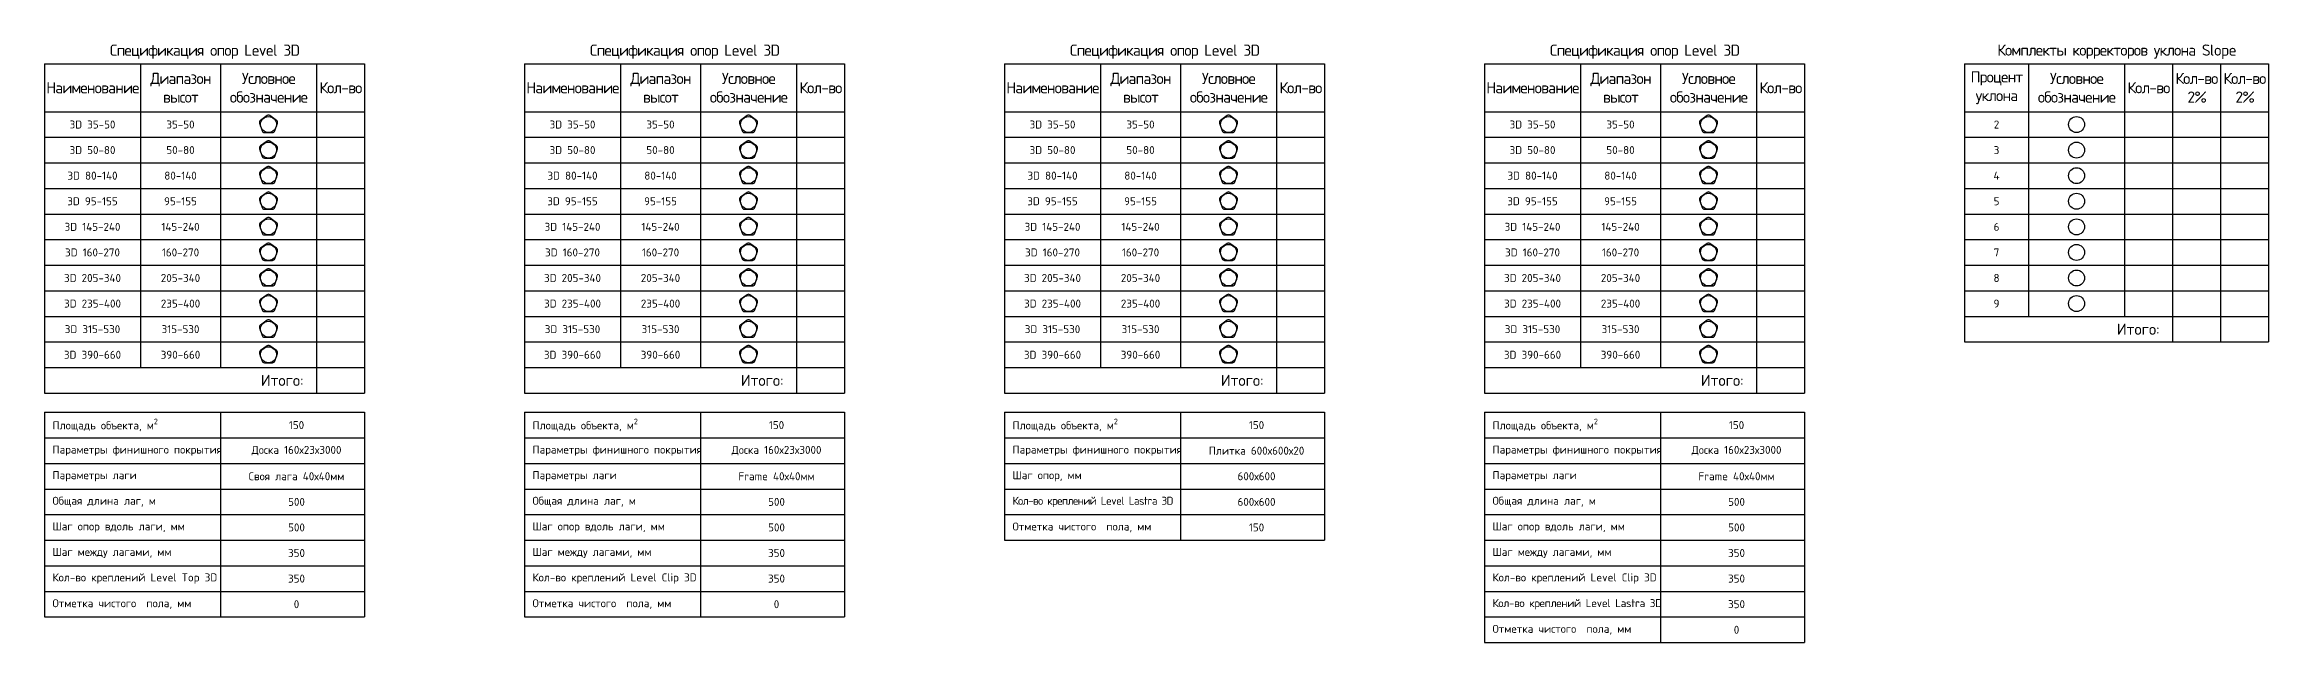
# Model space of a CAD drawing. Header units: millimetres. Extents: x -52550 to 91950, y -4784 to 16319.
# Drawn here: x 22450 to 91950, y -2384 to 16319 of the extents above; entities that cross this region are included whole.
import ezdxf

# ---------------------------------------------------------------- set-up
doc = ezdxf.new("R2010")
doc.units = ezdxf.units.MM
doc.styles.add('isocpeur', font='isocpeur.TTF')

msp = doc.modelspace()

# ---------------------------------------------------------------- linework, layer by layer
for p, q in [((22450, 15716), (22450, 14216)), ((22450, 15716), (32450, 15716)), ((25450, 15716), (25450, 14216)), ((27950, 15716), (27950, 14216)), ((30950, 15716), (30950, 14216)), ((32450, 15716), (32450, 14216)), ((37450, 15716), (37450, 14216)), ((37450, 15716), (47450, 15716)), ((40450, 15716), (40450, 14216)), ((42950, 15716), (42950, 14216)), ((45950, 15716), (45950, 14216)), ((47450, 15716), (47450, 14216)), ((52450, 15716), (52450, 14216)), ((52450, 15716), (62450, 15716)), ((55450, 15716), (55450, 14216)), ((57950, 15716), (57950, 14216)), ((60950, 15716), (60950, 14216)), ((62450, 15716), (62450, 14216)), ((67450, 15716), (67450, 14216)), ((67450, 15716), (77450, 15716)), ((70450, 15716), (70450, 14216)), ((72950, 15716), (72950, 14216)), ((75950, 15716), (75950, 14216)), ((77450, 15716), (77450, 14216)), ((82450, 15716), (82450, 14216)), ((82450, 15716), (91950, 15716)), ((84450, 15716), (84450, 14216)), ((87450, 15716), (87450, 14216)), ((88950, 15716), (88950, 14216)), ((90450, 15716), (90450, 14216)), ((91950, 15716), (91950, 14216)), ((22450, 14216), (32450, 14216)), ((22450, 14216), (22450, 5416)), ((25450, 14216), (25450, 6216)), ((27950, 14216), (27950, 6216)), ((30950, 14216), (30950, 5416)), ((32450, 14216), (32450, 5416)), ((37450, 14216), (47450, 14216)), ((37450, 14216), (37450, 5416)), ((40450, 14216), (40450, 6216)), ((42950, 14216), (42950, 6216)), ((45950, 14216), (45950, 5416)), ((47450, 14216), (47450, 5416)), ((52450, 14216), (62450, 14216)), ((52450, 14216), (52450, 5416)), ((55450, 14216), (55450, 6216)), ((57950, 14216), (57950, 6216)), ((60950, 14216), (60950, 5416)), ((62450, 14216), (62450, 5416)), ((67450, 14216), (77450, 14216)), ((67450, 14216), (67450, 5416)), ((70450, 14216), (70450, 6216)), ((72950, 14216), (72950, 6216)), ((75950, 14216), (75950, 5416)), ((77450, 14216), (77450, 5416)), ((82450, 14216), (91950, 14216)), ((82450, 14216), (82450, 7016)), ((84450, 14216), (84450, 7816)), ((87450, 14216), (87450, 7816)), ((88950, 14216), (88950, 7016)), ((90450, 14216), (90450, 7016)), ((91950, 14216), (91950, 7016)), ((22450, 13416), (32450, 13416)), ((37450, 13416), (47450, 13416)), ((52450, 13416), (62450, 13416)), ((67450, 13416), (77450, 13416)), ((82450, 13416), (91950, 13416)), ((22450, 12616), (32450, 12616)), ((37450, 12616), (47450, 12616)), ((52450, 12616), (62450, 12616)), ((67450, 12616), (77450, 12616)), ((82450, 12616), (91950, 12616)), ((22450, 11816), (32450, 11816)), ((37450, 11816), (47450, 11816)), ((52450, 11816), (62450, 11816)), ((67450, 11816), (77450, 11816)), ((82450, 11816), (91950, 11816)), ((22450, 11016), (32450, 11016)), ((37450, 11016), (47450, 11016)), ((52450, 11016), (62450, 11016)), ((67450, 11016), (77450, 11016)), ((82450, 11016), (91950, 11016)), ((22450, 10216), (32450, 10216)), ((37450, 10216), (47450, 10216)), ((52450, 10216), (62450, 10216)), ((67450, 10216), (77450, 10216)), ((82450, 10216), (91950, 10216)), ((22450, 9416), (32450, 9416)), ((37450, 9416), (47450, 9416)), ((52450, 9416), (62450, 9416)), ((67450, 9416), (77450, 9416)), ((82450, 9416), (91950, 9416)), ((22450, 8616), (32450, 8616)), ((37450, 8616), (47450, 8616)), ((52450, 8616), (62450, 8616)), ((67450, 8616), (77450, 8616)), ((82450, 8616), (91950, 8616)), ((22450, 7816), (32450, 7816)), ((37450, 7816), (47450, 7816)), ((52450, 7816), (62450, 7816)), ((67450, 7816), (77450, 7816)), ((82450, 7816), (91950, 7816)), ((22450, 7016), (32450, 7016)), ((37450, 7016), (47450, 7016)), ((52450, 7016), (62450, 7016)), ((67450, 7016), (77450, 7016)), ((82450, 7016), (91950, 7016)), ((22450, 6216), (32450, 6216)), ((37450, 6216), (47450, 6216)), ((52450, 6216), (62450, 6216)), ((67450, 6216), (77450, 6216)), ((22450, 5416), (32450, 5416)), ((37450, 5416), (47450, 5416)), ((52450, 5416), (62450, 5416)), ((67450, 5416), (77450, 5416)), ((22450, 4816), (22450, -1584)), ((22450, 4816), (32450, 4816)), ((27950, 4816), (27950, -1584)), ((32450, 4816), (32450, -1584)), ((37450, 4816), (37450, -1584)), ((37450, 4816), (47450, 4816)), ((42950, 4816), (42950, -1584)), ((47450, 4816), (47450, -1584)), ((52450, 4816), (52450, 816)), ((52450, 4816), (62450, 4816)), ((57950, 4816), (57950, 816)), ((62450, 4816), (62450, 816)), ((67450, 4816), (67450, -2384)), ((67450, 4816), (77450, 4816)), ((72950, 4816), (72950, -2384)), ((77450, 4816), (77450, -2384)), ((22450, 4016), (32450, 4016)), ((37450, 4016), (47450, 4016)), ((52450, 4016), (62450, 4016)), ((67450, 4016), (77450, 4016)), ((22450, 3216), (32450, 3216)), ((37450, 3216), (47450, 3216)), ((52450, 3216), (62450, 3216)), ((67450, 3216), (77450, 3216)), ((22450, 2416), (32450, 2416)), ((37450, 2416), (47450, 2416)), ((52450, 2416), (62450, 2416)), ((67450, 2416), (77450, 2416)), ((22450, 1616), (32450, 1616)), ((37450, 1616), (47450, 1616)), ((52450, 1616), (62450, 1616)), ((67450, 1616), (77450, 1616)), ((22450, 816), (32450, 816)), ((37450, 816), (47450, 816)), ((52450, 816), (62450, 816)), ((67450, 816), (77450, 816)), ((22450, 16), (32450, 16)), ((37450, 16), (47450, 16)), ((67450, 16), (77450, 16)), ((22450, -784), (32450, -784)), ((37450, -784), (47450, -784)), ((67450, -784), (77450, -784)), ((22450, -1584), (32450, -1584)), ((37450, -1584), (47450, -1584)), ((67450, -1584), (77450, -1584)), ((67450, -2384), (77450, -2384))]:
    msp.add_line(p, q)
at = {"color": 92}
for points in [[(29648, 13618), (29727, 13860, 0.32492), (29699, 13944), (29494, 14093, 0.32492), (29405, 14093), (29200, 13944, 0.32492), (29173, 13860), (29251, 13618, 0.32492), (29322, 13566), (29577, 13566, 0.32492)], [(44648, 13618), (44727, 13860, 0.32492), (44699, 13944), (44494, 14093, 0.32492), (44405, 14093), (44200, 13944, 0.32492), (44173, 13860), (44251, 13618, 0.32492), (44322, 13566), (44577, 13566, 0.32492)], [(59648, 13618), (59727, 13860, 0.32492), (59699, 13944), (59494, 14093, 0.32492), (59405, 14093), (59200, 13944, 0.32492), (59173, 13860), (59251, 13618, 0.32492), (59322, 13566), (59577, 13566, 0.32492)], [(74648, 13618), (74727, 13860, 0.32492), (74699, 13944), (74494, 14093, 0.32492), (74405, 14093), (74200, 13944, 0.32492), (74173, 13860), (74251, 13618, 0.32492), (74322, 13566), (74577, 13566, 0.32492)]]:
    msp.add_lwpolyline(points, format="xyb", close=True, dxfattribs=at)
at = {"color": 131}
for points in [[(29648, 12818), (29727, 13060, 0.32492), (29699, 13144), (29494, 13293, 0.32492), (29405, 13293), (29200, 13144, 0.32492), (29173, 13060), (29251, 12818, 0.32492), (29322, 12766), (29577, 12766, 0.32492)], [(44648, 12818), (44727, 13060, 0.32492), (44699, 13144), (44494, 13293, 0.32492), (44405, 13293), (44200, 13144, 0.32492), (44173, 13060), (44251, 12818, 0.32492), (44322, 12766), (44577, 12766, 0.32492)], [(59648, 12818), (59727, 13060, 0.32492), (59699, 13144), (59494, 13293, 0.32492), (59405, 13293), (59200, 13144, 0.32492), (59173, 13060), (59251, 12818, 0.32492), (59322, 12766), (59577, 12766, 0.32492)], [(74648, 12818), (74727, 13060, 0.32492), (74699, 13144), (74494, 13293, 0.32492), (74405, 13293), (74200, 13144, 0.32492), (74173, 13060), (74251, 12818, 0.32492), (74322, 12766), (74577, 12766, 0.32492)]]:
    msp.add_lwpolyline(points, format="xyb", close=True, dxfattribs=at)
at = {"color": 30}
for points in [[(29648, 12018), (29727, 12260, 0.32492), (29699, 12344), (29494, 12493, 0.32492), (29405, 12493), (29200, 12344, 0.32492), (29173, 12260), (29251, 12018, 0.32492), (29322, 11966), (29577, 11966, 0.32492)], [(44648, 12018), (44727, 12260, 0.32492), (44699, 12344), (44494, 12493, 0.32492), (44405, 12493), (44200, 12344, 0.32492), (44173, 12260), (44251, 12018, 0.32492), (44322, 11966), (44577, 11966, 0.32492)], [(59648, 12018), (59727, 12260, 0.32492), (59699, 12344), (59494, 12493, 0.32492), (59405, 12493), (59200, 12344, 0.32492), (59173, 12260), (59251, 12018, 0.32492), (59322, 11966), (59577, 11966, 0.32492)], [(74648, 12018), (74727, 12260, 0.32492), (74699, 12344), (74494, 12493, 0.32492), (74405, 12493), (74200, 12344, 0.32492), (74173, 12260), (74251, 12018, 0.32492), (74322, 11966), (74577, 11966, 0.32492)]]:
    msp.add_lwpolyline(points, format="xyb", close=True, dxfattribs=at)
at = {"color": 160}
for points in [[(29648, 11218), (29727, 11460, 0.32492), (29699, 11544), (29494, 11693, 0.32492), (29405, 11693), (29200, 11544, 0.32492), (29173, 11460), (29251, 11218, 0.32492), (29322, 11166), (29577, 11166, 0.32492)], [(44648, 11218), (44727, 11460, 0.32492), (44699, 11544), (44494, 11693, 0.32492), (44405, 11693), (44200, 11544, 0.32492), (44173, 11460), (44251, 11218, 0.32492), (44322, 11166), (44577, 11166, 0.32492)], [(59648, 11218), (59727, 11460, 0.32492), (59699, 11544), (59494, 11693, 0.32492), (59405, 11693), (59200, 11544, 0.32492), (59173, 11460), (59251, 11218, 0.32492), (59322, 11166), (59577, 11166, 0.32492)], [(74648, 11218), (74727, 11460, 0.32492), (74699, 11544), (74494, 11693, 0.32492), (74405, 11693), (74200, 11544, 0.32492), (74173, 11460), (74251, 11218, 0.32492), (74322, 11166), (74577, 11166, 0.32492)]]:
    msp.add_lwpolyline(points, format="xyb", close=True, dxfattribs=at)
at = {"color": 60}
for points in [[(29648, 10418), (29727, 10660, 0.32492), (29699, 10744), (29494, 10893, 0.32492), (29405, 10893), (29200, 10744, 0.32492), (29173, 10660), (29251, 10418, 0.32492), (29322, 10366), (29577, 10366, 0.32492)], [(44648, 10418), (44727, 10660, 0.32492), (44699, 10744), (44494, 10893, 0.32492), (44405, 10893), (44200, 10744, 0.32492), (44173, 10660), (44251, 10418, 0.32492), (44322, 10366), (44577, 10366, 0.32492)], [(59648, 10418), (59727, 10660, 0.32492), (59699, 10744), (59494, 10893, 0.32492), (59405, 10893), (59200, 10744, 0.32492), (59173, 10660), (59251, 10418, 0.32492), (59322, 10366), (59577, 10366, 0.32492)], [(74648, 10418), (74727, 10660, 0.32492), (74699, 10744), (74494, 10893, 0.32492), (74405, 10893), (74200, 10744, 0.32492), (74173, 10660), (74251, 10418, 0.32492), (74322, 10366), (74577, 10366, 0.32492)]]:
    msp.add_lwpolyline(points, format="xyb", close=True, dxfattribs=at)
at = {"color": 134}
for points in [[(29648, 9618), (29727, 9860, 0.32492), (29699, 9944), (29494, 10093, 0.32492), (29405, 10093), (29200, 9944, 0.32492), (29173, 9860), (29251, 9618, 0.32492), (29322, 9566), (29577, 9566, 0.32492)], [(44648, 9618), (44727, 9860, 0.32492), (44699, 9944), (44494, 10093, 0.32492), (44405, 10093), (44200, 9944, 0.32492), (44173, 9860), (44251, 9618, 0.32492), (44322, 9566), (44577, 9566, 0.32492)], [(59648, 9618), (59727, 9860, 0.32492), (59699, 9944), (59494, 10093, 0.32492), (59405, 10093), (59200, 9944, 0.32492), (59173, 9860), (59251, 9618, 0.32492), (59322, 9566), (59577, 9566, 0.32492)], [(74648, 9618), (74727, 9860, 0.32492), (74699, 9944), (74494, 10093, 0.32492), (74405, 10093), (74200, 9944, 0.32492), (74173, 9860), (74251, 9618, 0.32492), (74322, 9566), (74577, 9566, 0.32492)]]:
    msp.add_lwpolyline(points, format="xyb", close=True, dxfattribs=at)
at = {"color": 42}
for points in [[(29648, 8818), (29727, 9060, 0.32492), (29699, 9144), (29494, 9293, 0.32492), (29405, 9293), (29200, 9144, 0.32492), (29173, 9060), (29251, 8818, 0.32492), (29322, 8766), (29577, 8766, 0.32492)], [(44648, 8818), (44727, 9060, 0.32492), (44699, 9144), (44494, 9293, 0.32492), (44405, 9293), (44200, 9144, 0.32492), (44173, 9060), (44251, 8818, 0.32492), (44322, 8766), (44577, 8766, 0.32492)], [(59648, 8818), (59727, 9060, 0.32492), (59699, 9144), (59494, 9293, 0.32492), (59405, 9293), (59200, 9144, 0.32492), (59173, 9060), (59251, 8818, 0.32492), (59322, 8766), (59577, 8766, 0.32492)], [(74648, 8818), (74727, 9060, 0.32492), (74699, 9144), (74494, 9293, 0.32492), (74405, 9293), (74200, 9144, 0.32492), (74173, 9060), (74251, 8818, 0.32492), (74322, 8766), (74577, 8766, 0.32492)]]:
    msp.add_lwpolyline(points, format="xyb", close=True, dxfattribs=at)
at = {"color": 26}
for points in [[(29648, 8018), (29727, 8260, 0.32492), (29699, 8344), (29494, 8493, 0.32492), (29405, 8493), (29200, 8344, 0.32492), (29173, 8260), (29251, 8018, 0.32492), (29322, 7966), (29577, 7966, 0.32492)], [(44648, 8018), (44727, 8260, 0.32492), (44699, 8344), (44494, 8493, 0.32492), (44405, 8493), (44200, 8344, 0.32492), (44173, 8260), (44251, 8018, 0.32492), (44322, 7966), (44577, 7966, 0.32492)], [(59648, 8018), (59727, 8260, 0.32492), (59699, 8344), (59494, 8493, 0.32492), (59405, 8493), (59200, 8344, 0.32492), (59173, 8260), (59251, 8018, 0.32492), (59322, 7966), (59577, 7966, 0.32492)], [(74648, 8018), (74727, 8260, 0.32492), (74699, 8344), (74494, 8493, 0.32492), (74405, 8493), (74200, 8344, 0.32492), (74173, 8260), (74251, 8018, 0.32492), (74322, 7966), (74577, 7966, 0.32492)]]:
    msp.add_lwpolyline(points, format="xyb", close=True, dxfattribs=at)
at = {"color": 6}
for points in [[(29648, 7218), (29727, 7460, 0.32492), (29699, 7544), (29494, 7693, 0.32492), (29405, 7693), (29200, 7544, 0.32492), (29173, 7460), (29251, 7218, 0.32492), (29322, 7166), (29577, 7166, 0.32492)], [(44648, 7218), (44727, 7460, 0.32492), (44699, 7544), (44494, 7693, 0.32492), (44405, 7693), (44200, 7544, 0.32492), (44173, 7460), (44251, 7218, 0.32492), (44322, 7166), (44577, 7166, 0.32492)], [(59648, 7218), (59727, 7460, 0.32492), (59699, 7544), (59494, 7693, 0.32492), (59405, 7693), (59200, 7544, 0.32492), (59173, 7460), (59251, 7218, 0.32492), (59322, 7166), (59577, 7166, 0.32492)], [(74648, 7218), (74727, 7460, 0.32492), (74699, 7544), (74494, 7693, 0.32492), (74405, 7693), (74200, 7544, 0.32492), (74173, 7460), (74251, 7218, 0.32492), (74322, 7166), (74577, 7166, 0.32492)]]:
    msp.add_lwpolyline(points, format="xyb", close=True, dxfattribs=at)
at = {"color": 163}
for points in [[(29648, 6418), (29727, 6660, 0.32492), (29699, 6744), (29494, 6893, 0.32492), (29405, 6893), (29200, 6744, 0.32492), (29173, 6660), (29251, 6418, 0.32492), (29322, 6366), (29577, 6366, 0.32492)], [(44648, 6418), (44727, 6660, 0.32492), (44699, 6744), (44494, 6893, 0.32492), (44405, 6893), (44200, 6744, 0.32492), (44173, 6660), (44251, 6418, 0.32492), (44322, 6366), (44577, 6366, 0.32492)], [(59648, 6418), (59727, 6660, 0.32492), (59699, 6744), (59494, 6893, 0.32492), (59405, 6893), (59200, 6744, 0.32492), (59173, 6660), (59251, 6418, 0.32492), (59322, 6366), (59577, 6366, 0.32492)], [(74648, 6418), (74727, 6660, 0.32492), (74699, 6744), (74494, 6893, 0.32492), (74405, 6893), (74200, 6744, 0.32492), (74173, 6660), (74251, 6418, 0.32492), (74322, 6366), (74577, 6366, 0.32492)]]:
    msp.add_lwpolyline(points, format="xyb", close=True, dxfattribs=at)
at = {"color": 92}
for centre in [(29450, 13816), (44450, 13816), (59450, 13816), (74450, 13816)]:
    msp.add_circle(centre, 250, dxfattribs=at)
at = {"color": 12}
msp.add_circle((85950, 13816), 250, dxfattribs=at)
at = {"color": 131}
for centre in [(29450, 13016), (44450, 13016), (59450, 13016), (74450, 13016)]:
    msp.add_circle(centre, 250, dxfattribs=at)
at = {"color": 111}
msp.add_circle((85950, 13016), 250, dxfattribs=at)
at = {"color": 30}
for centre in [(29450, 12216), (44450, 12216), (59450, 12216), (74450, 12216)]:
    msp.add_circle(centre, 250, dxfattribs=at)
at = {"color": 161}
msp.add_circle((85950, 12216), 250, dxfattribs=at)
at = {"color": 160}
for centre in [(29450, 11416), (44450, 11416), (59450, 11416), (74450, 11416)]:
    msp.add_circle(centre, 250, dxfattribs=at)
at = {"color": 64}
msp.add_circle((85950, 11416), 250, dxfattribs=at)
at = {"color": 60}
for centre in [(29450, 10616), (44450, 10616), (59450, 10616), (74450, 10616)]:
    msp.add_circle(centre, 250, dxfattribs=at)
at = {"color": 242}
msp.add_circle((85950, 10616), 250, dxfattribs=at)
at = {"color": 134}
for centre in [(29450, 9816), (44450, 9816), (59450, 9816), (74450, 9816)]:
    msp.add_circle(centre, 250, dxfattribs=at)
at = {"color": 5}
msp.add_circle((85950, 9816), 250, dxfattribs=at)
at = {"color": 42}
for centre in [(29450, 9016), (44450, 9016), (59450, 9016), (74450, 9016)]:
    msp.add_circle(centre, 250, dxfattribs=at)
at = {"color": 55}
msp.add_circle((85950, 9016), 250, dxfattribs=at)
at = {"color": 26}
for centre in [(29450, 8216), (44450, 8216), (59450, 8216), (74450, 8216)]:
    msp.add_circle(centre, 250, dxfattribs=at)
at = {"color": 249}
msp.add_circle((85950, 8216), 250, dxfattribs=at)
at = {"color": 6}
for centre in [(29450, 7416), (44450, 7416), (59450, 7416), (74450, 7416)]:
    msp.add_circle(centre, 250, dxfattribs=at)
at = {"color": 163}
for centre in [(29450, 6616), (44450, 6616), (59450, 6616), (74450, 6616)]:
    msp.add_circle(centre, 250, dxfattribs=at)

# ---------------------------------------------------------------- texts
at = {"ltscale": 30, "attachment_point": 5, "style": 'isocpeur'}
for s, insert, char_height, width in [('\\pxqc;{\\T0.9;Спецификация опор Level 3D}', (27450, 16091), 350, 10000), ('\\pxqc;{\\T0.9;Спецификация опор Level 3D}', (42450, 16091), 350, 10000), ('\\pxqc;{\\T0.9;Спецификация опор Level 3D}', (57450, 16091), 350, 10000), ('\\pxqc;{\\T0.9;Спецификация опор Level 3D}', (72450, 16091), 350, 10000), ('\\pxqc;{\\T0.9;Комплекты корректоров уклона Slope}', (87200, 16091), 350, 9500), ('\\pxqc;{\\T0.9;Диапазон высот}', (26700, 14966), 350, 2500), ('\\pxqc;{\\T0.9;Условное обозначение}', (29450, 14966), 350, 3000), ('\\pxqc;{\\T0.9;Диапазон высот}', (41700, 14966), 350, 2500), ('\\pxqc;{\\T0.9;Условное обозначение}', (44450, 14966), 350, 3000), ('\\pxqc;{\\T0.9;Диапазон высот}', (56700, 14966), 350, 2500), ('\\pxqc;{\\T0.9;Условное обозначение}', (59450, 14966), 350, 3000), ('\\pxqc;{\\T0.9;Диапазон высот}', (71700, 14966), 350, 2500), ('\\pxqc;{\\T0.9;Условное обозначение}', (74450, 14966), 350, 3000), ('\\pxqc;{\\T0.9;Процент уклона}', (83450, 14966), 350, 2000), ('\\pxqc;{\\T0.9;Условное обозначение}', (85950, 14966), 350, 3000), ('\\pxqc;{\\T0.9;Кол-во 2%}', (89700, 14966), 350, 1500), ('\\pxqc;{\\T0.9;Кол-во 2%}', (91200, 14966), 350, 1500), ('\\pxqc;{\\T0.9;Наименование}', (23950, 14966), 350, 3000), ('\\pxqc;{\\T0.9;Кол-во}', (31700, 14966), 350, 1500), ('\\pxqc;{\\T0.9;Наименование}', (38950, 14966), 350, 3000), ('\\pxqc;{\\T0.9;Кол-во}', (46700, 14966), 350, 1500), ('\\pxqc;{\\T0.9;Наименование}', (53950, 14966), 350, 3000), ('\\pxqc;{\\T0.9;Кол-во}', (61700, 14966), 350, 1500), ('\\pxqc;{\\T0.9;Наименование}', (68950, 14966), 350, 3000), ('\\pxqc;{\\T0.9;Кол-во}', (76700, 14966), 350, 1500), ('\\pxqc;{\\T0.9;Кол-во}', (88200, 14966), 350, 1500), ('\\pxqc;3D 35-50', (23950, 13816), 250, 3000), ('\\pxqc;35-50', (26700, 13816), 250, 2500), ('\\pxqc;3D 35-50', (38950, 13816), 250, 3000), ('\\pxqc;35-50', (41700, 13816), 250, 2500), ('\\pxqc;3D 35-50', (53950, 13816), 250, 3000), ('\\pxqc;35-50', (56700, 13816), 250, 2500), ('\\pxqc;3D 35-50', (68950, 13816), 250, 3000), ('\\pxqc;35-50', (71700, 13816), 250, 2500), ('\\pxqc;2', (83450, 13816), 250, 2000), ('\\pxqc;3D 50-80', (23950, 13016), 250, 3000), ('\\pxqc;50-80', (26700, 13016), 250, 2500), ('\\pxqc;3D 50-80', (38950, 13016), 250, 3000), ('\\pxqc;50-80', (41700, 13016), 250, 2500), ('\\pxqc;3D 50-80', (53950, 13016), 250, 3000), ('\\pxqc;50-80', (56700, 13016), 250, 2500), ('\\pxqc;3D 50-80', (68950, 13016), 250, 3000), ('\\pxqc;50-80', (71700, 13016), 250, 2500), ('\\pxqc;3', (83450, 13016), 250, 2000), ('\\pxqc;3D 80-140', (23950, 12216), 250, 3000), ('\\pxqc;80-140', (26700, 12216), 250, 2500), ('\\pxqc;3D 80-140', (38950, 12216), 250, 3000), ('\\pxqc;80-140', (41700, 12216), 250, 2500), ('\\pxqc;3D 80-140', (53950, 12216), 250, 3000), ('\\pxqc;80-140', (56700, 12216), 250, 2500), ('\\pxqc;3D 80-140', (68950, 12216), 250, 3000), ('\\pxqc;80-140', (71700, 12216), 250, 2500), ('\\pxqc;4', (83450, 12216), 250, 2000), ('\\pxqc;3D 95-155', (23950, 11416), 250, 3000), ('\\pxqc;95-155', (26700, 11416), 250, 2500), ('\\pxqc;3D 95-155', (38950, 11416), 250, 3000), ('\\pxqc;95-155', (41700, 11416), 250, 2500), ('\\pxqc;3D 95-155', (53950, 11416), 250, 3000), ('\\pxqc;95-155', (56700, 11416), 250, 2500), ('\\pxqc;3D 95-155', (68950, 11416), 250, 3000), ('\\pxqc;95-155', (71700, 11416), 250, 2500), ('\\pxqc;5', (83450, 11416), 250, 2000), ('\\pxqc;3D 145-240', (23950, 10616), 250, 3000), ('\\pxqc;145-240', (26700, 10616), 250, 2500), ('\\pxqc;3D 145-240', (38950, 10616), 250, 3000), ('\\pxqc;145-240', (41700, 10616), 250, 2500), ('\\pxqc;3D 145-240', (53950, 10616), 250, 3000), ('\\pxqc;145-240', (56700, 10616), 250, 2500), ('\\pxqc;3D 145-240', (68950, 10616), 250, 3000), ('\\pxqc;145-240', (71700, 10616), 250, 2500), ('\\pxqc;6', (83450, 10616), 250, 2000), ('\\pxqc;3D 160-270', (23950, 9816), 250, 3000), ('\\pxqc;160-270', (26700, 9816), 250, 2500), ('\\pxqc;3D 160-270', (38950, 9816), 250, 3000), ('\\pxqc;160-270', (41700, 9816), 250, 2500), ('\\pxqc;3D 160-270', (53950, 9816), 250, 3000), ('\\pxqc;160-270', (56700, 9816), 250, 2500), ('\\pxqc;3D 160-270', (68950, 9816), 250, 3000), ('\\pxqc;160-270', (71700, 9816), 250, 2500), ('\\pxqc;7', (83450, 9816), 250, 2000), ('\\pxqc;3D 205-340', (23950, 9016), 250, 3000), ('\\pxqc;205-340', (26700, 9016), 250, 2500), ('\\pxqc;3D 205-340', (38950, 9016), 250, 3000), ('\\pxqc;205-340', (41700, 9016), 250, 2500), ('\\pxqc;3D 205-340', (53950, 9016), 250, 3000), ('\\pxqc;205-340', (56700, 9016), 250, 2500), ('\\pxqc;3D 205-340', (68950, 9016), 250, 3000), ('\\pxqc;205-340', (71700, 9016), 250, 2500), ('\\pxqc;8', (83450, 9016), 250, 2000), ('\\pxqc;3D 235-400', (23950, 8216), 250, 3000), ('\\pxqc;235-400', (26700, 8216), 250, 2500), ('\\pxqc;3D 235-400', (38950, 8216), 250, 3000), ('\\pxqc;235-400', (41700, 8216), 250, 2500), ('\\pxqc;3D 235-400', (53950, 8216), 250, 3000), ('\\pxqc;235-400', (56700, 8216), 250, 2500), ('\\pxqc;3D 235-400', (68950, 8216), 250, 3000), ('\\pxqc;235-400', (71700, 8216), 250, 2500), ('\\pxqc;9', (83450, 8216), 250, 2000), ('\\pxqc;3D 315-530', (23950, 7416), 250, 3000), ('\\pxqc;315-530', (26700, 7416), 250, 2500), ('\\pxqc;3D 315-530', (38950, 7416), 250, 3000), ('\\pxqc;315-530', (41700, 7416), 250, 2500), ('\\pxqc;3D 315-530', (53950, 7416), 250, 3000), ('\\pxqc;315-530', (56700, 7416), 250, 2500), ('\\pxqc;3D 315-530', (68950, 7416), 250, 3000), ('\\pxqc;315-530', (71700, 7416), 250, 2500), ('\\pxr1.14286,qr;Итого:', (88200, 7416), 350, 1500), ('\\pxqc;3D 390-660', (23950, 6616), 250, 3000), ('\\pxqc;390-660', (26700, 6616), 250, 2500), ('\\pxqc;3D 390-660', (38950, 6616), 250, 3000), ('\\pxqc;390-660', (41700, 6616), 250, 2500), ('\\pxqc;3D 390-660', (53950, 6616), 250, 3000), ('\\pxqc;390-660', (56700, 6616), 250, 2500), ('\\pxqc;3D 390-660', (68950, 6616), 250, 3000), ('\\pxqc;390-660', (71700, 6616), 250, 2500), ('\\pxr1.14286,qr;Итого:', (29450, 5816), 350, 3000), ('\\pxr1.14286,qr;Итого:', (44450, 5816), 350, 3000), ('\\pxr1.14286,qr;Итого:', (59450, 5816), 350, 3000), ('\\pxr1.14286,qr;Итого:', (74450, 5816), 350, 3000), ('\\A1;\\pxl1,ql;Площадь объекта, м{\\H0.7x;\\S2^ ;}', (25200, 4416), 250, 5500), ('\\pxl1,qc;150', (30200, 4416), 250, 4500), ('\\A1;\\pxl1,ql;Площадь объекта, м{\\H0.7x;\\S2^ ;}', (40200, 4416), 250, 5500), ('\\pxl1,qc;150', (45200, 4416), 250, 4500), ('\\A1;\\pxl1,ql;Площадь объекта, м{\\H0.7x;\\S2^ ;}', (55200, 4416), 250, 5500), ('\\pxl1,qc;150', (60200, 4416), 250, 4500), ('\\A1;\\pxl1,ql;Площадь объекта, м{\\H0.7x;\\S2^ ;}', (70200, 4416), 250, 5500), ('\\pxl1,qc;150', (75200, 4416), 250, 4500), ('\\pxl1,ql;Параметры финишного покрытия', (25200, 3616), 250, 5500), ('\\pxl1,qc;Доска 160х23х3000', (30200, 3616), 250, 4500), ('\\pxl1,ql;Параметры финишного покрытия', (40200, 3616), 250, 5500), ('\\pxl1,qc;Доска 160х23х3000', (45200, 3616), 250, 4500), ('\\pxl1,ql;Параметры финишного покрытия', (55200, 3616), 250, 5500), ('\\pxl1,qc;Плитка 600х600х20', (60200, 3616), 250, 4500), ('\\pxl1,ql;Параметры финишного покрытия', (70200, 3616), 250, 5500), ('\\pxl1,qc;Доска 160х23х3000', (75200, 3616), 250, 4500), ('\\pxi1,ql;Параметры лаги', (25200, 2816), 250, 5500), ('\\pxl1,qc;Своя лага 40х40мм', (30200, 2816), 250, 4500), ('\\pxi1,ql;Параметры лаги', (40200, 2816), 250, 5500), ('\\pxl1,qc;Frame 40х40мм', (45200, 2816), 250, 4500), ('\\pxi1,ql;Шаг опор, мм', (55200, 2816), 250, 5500), ('\\pxl1,qc;600х600', (60200, 2816), 250, 4500), ('\\pxi1,ql;Параметры лаги', (70200, 2816), 250, 5500), ('\\pxl1,qc;Frame 40х40мм', (75200, 2816), 250, 4500), ('\\pxi1,ql;Общая длина лаг, м', (25200, 2016), 250, 5500), ('\\pxl1,qc;500', (30200, 2016), 250, 4500), ('\\pxi1,ql;Общая длина лаг, м', (40200, 2016), 250, 5500), ('\\pxl1,qc;500', (45200, 2016), 250, 4500), ('\\pxi1,ql;{\\T0.9;Кол-во креплений Level Lastra 3D}', (55200, 2016), 250, 5500), ('\\pxl1,qc;600х600', (60200, 2016), 250, 4500), ('\\pxi1,ql;Общая длина лаг, м', (70200, 2016), 250, 5500), ('\\pxl1,qc;500', (75200, 2016), 250, 4500), ('\\pxi1,ql;Шаг опор вдоль лаги, мм', (25200, 1216), 250, 5500), ('\\pxl1,qc;500', (30200, 1216), 250, 4500), ('\\pxi1,ql;Шаг опор вдоль лаги, мм', (40200, 1216), 250, 5500), ('\\pxl1,qc;500', (45200, 1216), 250, 4500), ('\\pxi1,ql;Отметка чистого  пола, мм', (55200, 1216), 250, 5500), ('\\pxl1,qc;150', (60200, 1216), 250, 4500), ('\\pxi1,ql;Шаг опор вдоль лаги, мм', (70200, 1216), 250, 5500), ('\\pxl1,qc;500', (75200, 1216), 250, 4500), ('\\pxi1,ql;Шаг между лагами, мм', (25200, 416), 250, 5500), ('\\pxl1,qc;350', (30200, 416), 250, 4500), ('\\pxi1,ql;Шаг между лагами, мм', (40200, 416), 250, 5500), ('\\pxl1,qc;350', (45200, 416), 250, 4500), ('\\pxi1,ql;Шаг между лагами, мм', (70200, 416), 250, 5500), ('\\pxl1,qc;350', (75200, 416), 250, 4500), ('\\pxi1,ql;Кол-во креплений Level Top 3D', (25200, -384), 250, 5500), ('\\pxl1,qc;350', (30200, -384), 250, 4500), ('\\pxi1,ql;Кол-во креплений Level Clip 3D', (40200, -384), 250, 5500), ('\\pxl1,qc;350', (45200, -384), 250, 4500), ('\\pxi1,ql;Кол-во креплений Level Clip 3D', (70200, -384), 250, 5500), ('\\pxl1,qc;350', (75200, -384), 250, 4500), ('\\pxi1,ql;Отметка чистого  пола, мм', (25200, -1184), 250, 5500), ('\\pxl1,qc;0', (30200, -1184), 250, 4500), ('\\pxi1,ql;Отметка чистого  пола, мм', (40200, -1184), 250, 5500), ('\\pxl1,qc;0', (45200, -1184), 250, 4500), ('\\pxi1,ql;{\\T0.95;Кол-во креплений Level Lastra 3D}', (70200, -1184), 250, 5500), ('\\pxl1,qc;350', (75200, -1184), 250, 4500), ('\\pxi1,ql;Отметка чистого  пола, мм', (70200, -1984), 250, 5500), ('\\pxl1,qc;0', (75200, -1984), 250, 4500)]:
    msp.add_mtext(s, dxfattribs=dict(at, insert=insert, char_height=char_height, width=width))

doc.saveas('drawing.dxf')
